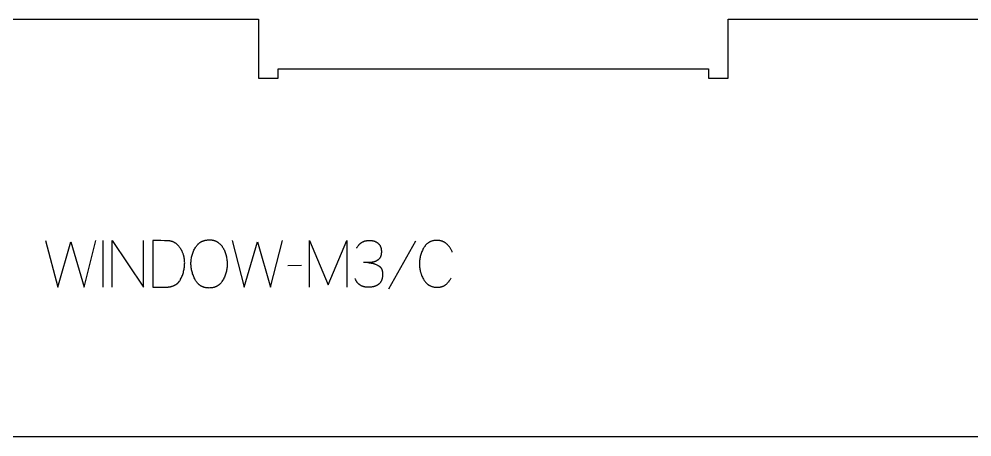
# Model space of a CAD drawing. Extents: x 0 to 4485, y 0 to 8771.
# Drawn here: x 1593 to 2203, y 4358 to 4626 of the extents above; entities that cross this region are included whole.
import ezdxf

# ---------------------------------------------------------------- set-up
doc = ezdxf.new("R2010")
doc.units = 0
doc.layers.add('1_ANYTOOL_1MMDEEP_LABELS_S', color=2, linetype='CONTINUOUS')
doc.layers.add('4_ANYTOOL_CUTTHROUGH_OUTSI', color=5, linetype='CONTINUOUS')

msp = doc.modelspace()

# ---------------------------------------------------------------- linework, layer by layer
at = {"layer": '1_ANYTOOL_1MMDEEP_LABELS_S', "color": 2}
for points in [[(1610.07, 4483.98), (1617.79, 4453.98), (1626.23, 4483.08), (1634.72, 4453.98), (1642.22, 4483.98)], [(1646.59, 4483.98), (1646.59, 4453.98)], [(1652.59, 4453.98), (1652.59, 4483.98), (1672.64, 4453.98), (1672.64, 4483.98)], [(1729.47, 4483.98), (1737.19, 4453.98), (1745.63, 4483.08), (1754.12, 4453.98), (1761.62, 4483.98)], [(1778.97, 4453.98), (1778.97, 4483.98), (1790.97, 4455.6), (1802.97, 4483.85), (1802.97, 4453.98)], [(1809.23, 4479.05), (1809.39, 4479.35), (1809.55, 4479.64), (1809.72, 4479.93), (1809.9, 4480.2), (1810.09, 4480.47), (1810.28, 4480.72), (1810.47, 4480.97), (1810.57, 4481.09), (1810.67, 4481.2), (1810.78, 4481.32), (1810.88, 4481.43), (1810.99, 4481.54), (1811.1, 4481.65), (1811.21, 4481.75), (1811.32, 4481.85), (1811.43, 4481.95), (1811.55, 4482.05), (1811.66, 4482.15), (1811.78, 4482.24), (1811.9, 4482.33), (1812.02, 4482.42), (1812.14, 4482.5), (1812.27, 4482.59), (1812.39, 4482.67), (1812.52, 4482.74), (1812.65, 4482.82), (1812.78, 4482.89), (1812.91, 4482.96), (1813.04, 4483.03), (1813.18, 4483.1), (1813.32, 4483.16), (1813.45, 4483.22), (1813.59, 4483.28), (1813.73, 4483.34), (1813.88, 4483.39), (1814.02, 4483.45), (1814.17, 4483.49), (1814.31, 4483.54), (1814.46, 4483.59), (1814.77, 4483.67), (1815.08, 4483.74), (1815.39, 4483.8), (1815.71, 4483.86), (1816.04, 4483.9), (1816.38, 4483.93), (1816.72, 4483.96), (1817.06, 4483.97), (1817.42, 4483.98), (1817.63, 4483.97), (1817.83, 4483.97), (1818.04, 4483.96), (1818.24, 4483.95), (1818.44, 4483.93), (1818.64, 4483.91), (1818.84, 4483.89), (1819.03, 4483.86), (1819.22, 4483.83), (1819.41, 4483.79), (1819.59, 4483.75), (1819.78, 4483.71), (1819.96, 4483.67), (1820.14, 4483.62), (1820.31, 4483.56), (1820.49, 4483.5), (1820.66, 4483.44), (1820.82, 4483.38), (1820.99, 4483.31), (1821.15, 4483.24), (1821.32, 4483.16), (1821.47, 4483.08), (1821.63, 4483), (1821.78, 4482.92), (1821.93, 4482.83), (1822.08, 4482.73), (1822.23, 4482.63), (1822.37, 4482.53), (1822.51, 4482.43), (1822.65, 4482.32), (1822.79, 4482.21), (1822.92, 4482.09), (1823.05, 4481.97), (1823.18, 4481.85), (1823.3, 4481.72), (1823.42, 4481.59), (1823.53, 4481.46), (1823.64, 4481.33), (1823.75, 4481.19), (1823.85, 4481.05), (1823.95, 4480.9), (1824.04, 4480.76), (1824.13, 4480.61), (1824.21, 4480.45), (1824.29, 4480.3), (1824.37, 4480.14), (1824.44, 4479.97), (1824.5, 4479.81), (1824.57, 4479.64), (1824.62, 4479.47), (1824.68, 4479.29), (1824.73, 4479.11), (1824.78, 4478.93), (1824.82, 4478.75), (1824.85, 4478.56), (1824.89, 4478.37), (1824.92, 4478.18), (1824.94, 4477.98), (1824.96, 4477.78), (1824.98, 4477.58), (1824.99, 4477.37), (1825, 4477.16), (1825, 4476.95), (1825, 4476.39), (1824.98, 4476.06), (1824.96, 4475.74), (1824.93, 4475.42), (1824.89, 4475.12), (1824.86, 4474.98), (1824.84, 4474.83), (1824.81, 4474.69), (1824.78, 4474.55), (1824.75, 4474.41), (1824.71, 4474.28), (1824.68, 4474.15), (1824.64, 4474.02), (1824.59, 4473.89), (1824.55, 4473.77), (1824.5, 4473.65), (1824.45, 4473.53), (1824.4, 4473.42), (1824.35, 4473.3), (1824.3, 4473.19), (1824.24, 4473.08), (1824.18, 4472.98), (1824.12, 4472.88), (1824.05, 4472.78), (1823.98, 4472.68), (1823.92, 4472.58), (1823.84, 4472.49), (1823.7, 4472.31), (1823.55, 4472.14), (1823.39, 4471.97), (1823.23, 4471.82), (1823.15, 4471.74), (1823.07, 4471.66), (1822.98, 4471.59), (1822.9, 4471.52), (1822.81, 4471.45), (1822.73, 4471.38), (1822.64, 4471.31), (1822.55, 4471.25), (1822.46, 4471.18), (1822.37, 4471.12), (1822.27, 4471.06), (1822.18, 4471), (1822.09, 4470.95), (1821.99, 4470.89), (1821.89, 4470.84), (1821.8, 4470.79), (1821.7, 4470.74), (1821.6, 4470.69), (1821.5, 4470.64), (1821.39, 4470.6), (1821.29, 4470.55), (1821.19, 4470.51), (1820.97, 4470.43), (1820.76, 4470.36), (1820.54, 4470.29), (1820.32, 4470.23), (1820.1, 4470.17), (1819.87, 4470.11), (1819.65, 4470.06), (1819.42, 4470.02), (1819.19, 4469.97), (1818.96, 4469.93), (1818.72, 4469.9), (1818.48, 4469.87), (1818.24, 4469.85), (1818, 4469.83), (1817.76, 4469.81), (1817.51, 4469.8), (1817.27, 4469.79), (1813.56, 4469.75)], [(1846.77, 4483.5), (1829.59, 4452.73)], [(1870.39, 4476.48), (1870.23, 4476.88), (1870.06, 4477.27), (1869.88, 4477.66), (1869.69, 4478.03), (1869.49, 4478.4), (1869.28, 4478.76), (1869.06, 4479.11), (1868.83, 4479.45), (1868.59, 4479.78), (1868.34, 4480.1), (1868.08, 4480.42), (1867.81, 4480.72), (1867.53, 4481.02), (1867.24, 4481.31), (1866.95, 4481.59), (1866.64, 4481.85), (1866.48, 4481.99), (1866.32, 4482.11), (1866.16, 4482.23), (1865.99, 4482.35), (1865.83, 4482.47), (1865.66, 4482.58), (1865.49, 4482.68), (1865.32, 4482.78), (1865.14, 4482.88), (1864.96, 4482.97), (1864.78, 4483.06), (1864.6, 4483.15), (1864.42, 4483.23), (1864.23, 4483.31), (1864.05, 4483.38), (1863.86, 4483.45), (1863.67, 4483.51), (1863.47, 4483.57), (1863.27, 4483.63), (1863.08, 4483.68), (1862.88, 4483.73), (1862.67, 4483.77), (1862.47, 4483.81), (1862.26, 4483.84), (1862.05, 4483.87), (1861.84, 4483.9), (1861.63, 4483.92), (1861.41, 4483.94), (1861.2, 4483.96), (1860.98, 4483.97), (1860.75, 4483.97), (1860.53, 4483.98), (1860.19, 4483.97), (1859.85, 4483.96), (1859.52, 4483.94), (1859.19, 4483.9), (1858.87, 4483.86), (1858.55, 4483.81), (1858.24, 4483.75), (1857.94, 4483.68), (1857.64, 4483.61), (1857.34, 4483.52), (1857.05, 4483.42), (1856.77, 4483.32), (1856.49, 4483.2), (1856.35, 4483.14), (1856.21, 4483.08), (1856.08, 4483.01), (1855.95, 4482.95), (1855.81, 4482.88), (1855.68, 4482.8), (1855.55, 4482.73), (1855.42, 4482.65), (1855.3, 4482.57), (1855.17, 4482.49), (1855.05, 4482.41), (1854.92, 4482.32), (1854.8, 4482.23), (1854.68, 4482.14), (1854.45, 4481.96), (1854.21, 4481.76), (1853.99, 4481.55), (1853.77, 4481.34), (1853.55, 4481.11), (1853.34, 4480.88), (1853.14, 4480.64), (1852.94, 4480.38), (1852.74, 4480.12), (1852.56, 4479.85), (1852.37, 4479.57), (1852.19, 4479.28), (1851.85, 4478.69), (1851.54, 4478.1), (1851.24, 4477.49), (1850.97, 4476.88), (1850.71, 4476.26), (1850.48, 4475.63), (1850.28, 4475), (1850.09, 4474.36), (1849.92, 4473.71), (1849.78, 4473.06), (1849.66, 4472.4), (1849.56, 4471.73), (1849.49, 4471.05), (1849.43, 4470.37), (1849.4, 4469.67), (1849.39, 4468.98), (1849.4, 4468.28), (1849.43, 4467.59), (1849.49, 4466.9), (1849.57, 4466.23), (1849.67, 4465.56), (1849.79, 4464.9), (1849.93, 4464.24), (1850.01, 4463.92), (1850.1, 4463.59), (1850.19, 4463.27), (1850.29, 4462.95), (1850.39, 4462.63), (1850.5, 4462.32), (1850.61, 4462), (1850.73, 4461.69), (1850.99, 4461.07), (1851.27, 4460.46), (1851.57, 4459.86), (1851.89, 4459.26), (1852.24, 4458.67), (1852.42, 4458.38), (1852.61, 4458.1), (1852.8, 4457.83), (1853, 4457.57), (1853.2, 4457.32), (1853.41, 4457.07), (1853.62, 4456.84), (1853.85, 4456.62), (1854.07, 4456.4), (1854.31, 4456.19), (1854.54, 4456), (1854.66, 4455.9), (1854.79, 4455.81), (1854.91, 4455.72), (1855.04, 4455.63), (1855.16, 4455.54), (1855.29, 4455.46), (1855.42, 4455.38), (1855.55, 4455.3), (1855.69, 4455.22), (1855.82, 4455.15), (1855.96, 4455.08), (1856.09, 4455.01), (1856.37, 4454.87), (1856.66, 4454.75), (1856.95, 4454.64), (1857.24, 4454.53), (1857.54, 4454.43), (1857.85, 4454.35), (1858.16, 4454.27), (1858.48, 4454.2), (1858.81, 4454.14), (1859.14, 4454.09), (1859.47, 4454.05), (1859.81, 4454.02), (1860.16, 4453.99), (1860.51, 4453.98), (1860.87, 4453.98), (1861.26, 4453.98), (1861.63, 4454), (1861.81, 4454.02), (1862, 4454.03), (1862.18, 4454.05), (1862.36, 4454.08), (1862.53, 4454.11), (1862.71, 4454.14), (1862.88, 4454.17), (1863.05, 4454.21), (1863.22, 4454.25), (1863.39, 4454.29), (1863.56, 4454.33), (1863.72, 4454.38), (1863.89, 4454.44), (1864.05, 4454.49), (1864.21, 4454.55), (1864.36, 4454.61), (1864.52, 4454.68), (1864.67, 4454.75), (1864.82, 4454.82), (1864.97, 4454.89), (1865.12, 4454.97), (1865.26, 4455.05), (1865.41, 4455.14), (1865.55, 4455.22), (1865.69, 4455.31), (1865.83, 4455.41), (1865.97, 4455.5), (1866.1, 4455.6), (1866.37, 4455.81), (1866.63, 4456.03), (1866.88, 4456.25), (1867.13, 4456.48), (1867.37, 4456.71), (1867.61, 4456.96), (1867.85, 4457.21), (1868.07, 4457.47), (1868.3, 4457.74), (1868.51, 4458.01), (1868.72, 4458.29), (1868.93, 4458.58), (1869.13, 4458.87), (1869.33, 4459.18), (1869.52, 4459.49), (1869.7, 4459.8)], [(1773.83, 4467.86), (1765.04, 4467.78)], [(1816.34, 4469.75), (1816.78, 4469.72), (1817.21, 4469.68), (1817.64, 4469.63), (1818.07, 4469.57), (1818.49, 4469.5), (1818.9, 4469.42), (1819.31, 4469.33), (1819.72, 4469.23), (1820.12, 4469.11), (1820.52, 4468.99), (1820.91, 4468.85), (1821.3, 4468.71), (1821.69, 4468.55), (1822.07, 4468.38), (1822.44, 4468.2), (1822.82, 4468.01), (1823, 4467.91), (1823.17, 4467.81), (1823.26, 4467.75), (1823.34, 4467.7), (1823.43, 4467.64), (1823.51, 4467.58), (1823.59, 4467.52), (1823.67, 4467.46), (1823.75, 4467.4), (1823.82, 4467.34), (1823.9, 4467.27), (1823.97, 4467.21), (1824.04, 4467.14), (1824.11, 4467.08), (1824.18, 4467.01), (1824.25, 4466.94), (1824.31, 4466.87), (1824.38, 4466.79), (1824.44, 4466.72), (1824.5, 4466.65), (1824.56, 4466.57), (1824.62, 4466.49), (1824.68, 4466.41), (1824.73, 4466.33), (1824.78, 4466.25), (1824.84, 4466.17), (1824.89, 4466.09), (1824.94, 4466), (1824.99, 4465.92), (1825.03, 4465.83), (1825.08, 4465.74), (1825.12, 4465.65), (1825.17, 4465.56), (1825.21, 4465.47), (1825.25, 4465.38), (1825.29, 4465.29), (1825.36, 4465.09), (1825.42, 4464.9), (1825.48, 4464.7), (1825.54, 4464.49), (1825.59, 4464.28), (1825.63, 4464.06), (1825.67, 4463.84), (1825.7, 4463.62), (1825.73, 4463.39), (1825.75, 4463.15), (1825.76, 4462.91), (1825.77, 4462.67), (1825.77, 4462.42), (1825.77, 4462.14), (1825.76, 4461.87), (1825.75, 4461.6), (1825.73, 4461.33), (1825.71, 4461.07), (1825.69, 4460.82), (1825.65, 4460.57), (1825.62, 4460.33), (1825.58, 4460.09), (1825.53, 4459.85), (1825.48, 4459.62), (1825.42, 4459.4), (1825.36, 4459.18), (1825.3, 4458.97), (1825.23, 4458.76), (1825.15, 4458.55), (1825.07, 4458.35), (1824.99, 4458.16), (1824.9, 4457.97), (1824.8, 4457.78), (1824.7, 4457.6), (1824.6, 4457.43), (1824.49, 4457.26), (1824.37, 4457.09), (1824.26, 4456.93), (1824.13, 4456.78), (1824, 4456.63), (1823.94, 4456.55), (1823.87, 4456.48), (1823.8, 4456.41), (1823.73, 4456.34), (1823.66, 4456.27), (1823.59, 4456.2), (1823.51, 4456.14), (1823.44, 4456.07), (1823.29, 4455.95), (1823.13, 4455.83), (1822.97, 4455.71), (1822.81, 4455.6), (1822.64, 4455.49), (1822.47, 4455.38), (1822.29, 4455.28), (1822.11, 4455.18), (1821.93, 4455.09), (1821.75, 4454.99), (1821.56, 4454.91), (1821.37, 4454.83), (1821.17, 4454.75), (1820.97, 4454.67), (1820.77, 4454.6), (1820.56, 4454.53), (1820.35, 4454.47), (1820.14, 4454.41), (1819.92, 4454.35), (1819.7, 4454.3), (1819.48, 4454.25), (1819.25, 4454.21), (1819.02, 4454.17), (1818.78, 4454.13), (1818.55, 4454.1), (1818.06, 4454.05), (1817.56, 4454.01), (1817.04, 4453.98), (1816.52, 4453.98), (1816.13, 4453.98), (1815.76, 4454), (1815.39, 4454.03), (1815.03, 4454.07), (1814.68, 4454.12), (1814.51, 4454.14), (1814.34, 4454.18), (1814.17, 4454.21), (1814, 4454.25), (1813.84, 4454.29), (1813.68, 4454.33), (1813.52, 4454.38), (1813.36, 4454.43), (1813.2, 4454.48), (1813.04, 4454.53), (1812.89, 4454.59), (1812.74, 4454.65), (1812.59, 4454.71), (1812.44, 4454.78), (1812.3, 4454.85), (1812.15, 4454.92), (1812.01, 4454.99), (1811.87, 4455.07), (1811.73, 4455.15), (1811.6, 4455.23), (1811.46, 4455.31), (1811.33, 4455.4), (1811.2, 4455.49), (1811.07, 4455.58), (1810.95, 4455.68), (1810.82, 4455.78), (1810.7, 4455.88), (1810.58, 4455.99), (1810.46, 4456.09), (1810.34, 4456.2), (1810.23, 4456.32), (1810.11, 4456.43), (1810, 4456.55), (1809.89, 4456.67), (1809.79, 4456.79), (1809.68, 4456.92), (1809.58, 4457.05), (1809.48, 4457.18), (1809.38, 4457.32), (1809.28, 4457.46), (1809.18, 4457.6), (1809.09, 4457.74), (1809, 4457.89), (1808.91, 4458.03), (1808.73, 4458.34), (1808.57, 4458.66), (1808.41, 4458.99), (1808.26, 4459.33), (1808.12, 4459.68)]]:
    msp.add_lwpolyline(points, dxfattribs=at)
for points in [[(1678.69, 4483.98), (1678.69, 4453.98), (1687.22, 4454.06), (1687.63, 4454.07), (1688.03, 4454.09), (1688.43, 4454.12), (1688.81, 4454.16), (1689.19, 4454.21), (1689.57, 4454.26), (1689.93, 4454.33), (1690.29, 4454.41), (1690.63, 4454.49), (1690.97, 4454.59), (1691.31, 4454.69), (1691.63, 4454.81), (1691.95, 4454.93), (1692.1, 4455), (1692.26, 4455.06), (1692.41, 4455.13), (1692.56, 4455.21), (1692.71, 4455.28), (1692.85, 4455.36), (1693, 4455.44), (1693.14, 4455.52), (1693.28, 4455.6), (1693.41, 4455.69), (1693.55, 4455.78), (1693.68, 4455.87), (1693.82, 4455.96), (1693.95, 4456.06), (1694.07, 4456.16), (1694.2, 4456.26), (1694.32, 4456.36), (1694.45, 4456.47), (1694.57, 4456.58), (1694.68, 4456.69), (1694.8, 4456.8), (1694.91, 4456.91), (1695.03, 4457.03), (1695.14, 4457.15), (1695.24, 4457.27), (1695.35, 4457.4), (1695.46, 4457.53), (1695.56, 4457.65), (1695.66, 4457.79), (1695.76, 4457.92), (1695.85, 4458.06), (1695.95, 4458.19), (1696.13, 4458.48), (1696.31, 4458.77), (1696.47, 4459.08), (1696.79, 4459.7), (1697.09, 4460.32), (1697.36, 4460.95), (1697.62, 4461.59), (1697.85, 4462.23), (1698.07, 4462.88), (1698.26, 4463.53), (1698.43, 4464.19), (1698.59, 4464.85), (1698.72, 4465.52), (1698.83, 4466.2), (1698.92, 4466.88), (1699, 4467.57), (1699.05, 4468.26), (1699.08, 4468.96), (1699.09, 4469.66), (1699.08, 4470.26), (1699.05, 4470.85), (1699, 4471.43), (1698.93, 4472.01), (1698.84, 4472.59), (1698.79, 4472.87), (1698.74, 4473.15), (1698.68, 4473.43), (1698.61, 4473.71), (1698.54, 4473.99), (1698.47, 4474.27), (1698.39, 4474.54), (1698.3, 4474.82), (1698.21, 4475.09), (1698.12, 4475.36), (1698.02, 4475.63), (1697.91, 4475.9), (1697.8, 4476.16), (1697.69, 4476.43), (1697.45, 4476.95), (1697.18, 4477.47), (1696.9, 4477.98), (1696.6, 4478.49), (1696.41, 4478.8), (1696.21, 4479.09), (1696.01, 4479.38), (1695.8, 4479.66), (1695.6, 4479.93), (1695.38, 4480.19), (1695.17, 4480.44), (1694.95, 4480.68), (1694.73, 4480.91), (1694.5, 4481.14), (1694.28, 4481.35), (1694.04, 4481.55), (1693.81, 4481.75), (1693.57, 4481.93), (1693.33, 4482.11), (1693.08, 4482.28), (1692.83, 4482.44), (1692.58, 4482.59), (1692.33, 4482.72), (1692.07, 4482.85), (1691.8, 4482.98), (1691.54, 4483.09), (1691.27, 4483.19), (1691, 4483.28), (1690.72, 4483.37), (1690.44, 4483.44), (1690.16, 4483.51), (1689.87, 4483.56), (1689.58, 4483.61), (1689.29, 4483.65), (1688.99, 4483.68), (1688.69, 4483.7), (1686.26, 4483.8), (1683.78, 4483.89), (1681.26, 4483.94)], [(1715.16, 4484.32), (1715.53, 4484.31), (1715.89, 4484.3), (1716.25, 4484.27), (1716.6, 4484.23), (1716.78, 4484.2), (1716.95, 4484.17), (1717.11, 4484.14), (1717.28, 4484.11), (1717.45, 4484.08), (1717.61, 4484.04), (1717.77, 4483.99), (1717.93, 4483.95), (1718.09, 4483.9), (1718.25, 4483.85), (1718.4, 4483.8), (1718.56, 4483.74), (1718.71, 4483.68), (1718.86, 4483.62), (1719.01, 4483.56), (1719.15, 4483.49), (1719.3, 4483.42), (1719.44, 4483.34), (1719.58, 4483.27), (1719.72, 4483.19), (1719.86, 4483.1), (1719.99, 4483.02), (1720.13, 4482.93), (1720.26, 4482.84), (1720.52, 4482.65), (1720.77, 4482.46), (1721.02, 4482.26), (1721.26, 4482.05), (1721.5, 4481.84), (1721.73, 4481.62), (1721.95, 4481.4), (1722.17, 4481.16), (1722.38, 4480.93), (1722.59, 4480.68), (1722.79, 4480.43), (1722.99, 4480.18), (1723.18, 4479.91), (1723.36, 4479.65), (1723.54, 4479.37), (1723.71, 4479.09), (1723.87, 4478.8), (1724.03, 4478.52), (1724.19, 4478.22), (1724.34, 4477.93), (1724.48, 4477.62), (1724.62, 4477.32), (1724.75, 4477.01), (1724.88, 4476.7), (1725, 4476.39), (1725.11, 4476.07), (1725.22, 4475.74), (1725.32, 4475.42), (1725.42, 4475.09), (1725.51, 4474.75), (1725.6, 4474.42), (1725.68, 4474.08), (1725.83, 4473.39), (1725.95, 4472.72), (1726.06, 4472.05), (1726.15, 4471.39), (1726.21, 4470.73), (1726.26, 4470.08), (1726.29, 4469.44), (1726.3, 4468.8), (1726.29, 4468.17), (1726.26, 4467.53), (1726.2, 4466.89), (1726.13, 4466.25), (1726.03, 4465.62), (1725.91, 4464.98), (1725.77, 4464.34), (1725.61, 4463.7), (1725.43, 4463.07), (1725.22, 4462.43), (1725, 4461.79), (1724.75, 4461.15), (1724.48, 4460.52), (1724.19, 4459.88), (1723.87, 4459.24), (1723.54, 4458.6), (1723.36, 4458.29), (1723.18, 4457.99), (1722.99, 4457.69), (1722.8, 4457.41), (1722.6, 4457.14), (1722.39, 4456.87), (1722.18, 4456.62), (1721.96, 4456.37), (1721.84, 4456.26), (1721.73, 4456.14), (1721.61, 4456.03), (1721.5, 4455.92), (1721.38, 4455.81), (1721.26, 4455.7), (1721.14, 4455.6), (1721.02, 4455.5), (1720.89, 4455.4), (1720.76, 4455.3), (1720.64, 4455.21), (1720.51, 4455.12), (1720.38, 4455.03), (1720.24, 4454.94), (1720.11, 4454.86), (1719.97, 4454.78), (1719.84, 4454.7), (1719.7, 4454.63), (1719.56, 4454.55), (1719.42, 4454.48), (1719.27, 4454.41), (1719.13, 4454.35), (1718.98, 4454.28), (1718.83, 4454.22), (1718.69, 4454.16), (1718.53, 4454.11), (1718.38, 4454.05), (1718.23, 4454), (1717.91, 4453.91), (1717.59, 4453.82), (1717.27, 4453.75), (1716.94, 4453.68), (1716.6, 4453.63), (1716.26, 4453.58), (1715.9, 4453.55), (1715.55, 4453.52), (1715.19, 4453.51), (1714.82, 4453.5), (1714.43, 4453.51), (1714.06, 4453.53), (1713.69, 4453.55), (1713.33, 4453.59), (1712.97, 4453.63), (1712.62, 4453.69), (1712.28, 4453.75), (1711.94, 4453.83), (1711.61, 4453.92), (1711.29, 4454.01), (1711.13, 4454.06), (1710.98, 4454.12), (1710.82, 4454.17), (1710.67, 4454.23), (1710.51, 4454.3), (1710.36, 4454.36), (1710.22, 4454.43), (1710.07, 4454.5), (1709.92, 4454.57), (1709.78, 4454.64), (1709.64, 4454.72), (1709.5, 4454.8), (1709.36, 4454.88), (1709.22, 4454.97), (1709.08, 4455.06), (1708.95, 4455.15), (1708.82, 4455.24), (1708.69, 4455.33), (1708.56, 4455.43), (1708.43, 4455.53), (1708.31, 4455.63), (1708.18, 4455.74), (1708.06, 4455.85), (1707.94, 4455.96), (1707.82, 4456.07), (1707.7, 4456.18), (1707.59, 4456.3), (1707.48, 4456.42), (1707.36, 4456.54), (1707.25, 4456.67), (1707.04, 4456.93), (1706.83, 4457.2), (1706.62, 4457.48), (1706.43, 4457.76), (1706.24, 4458.06), (1706.06, 4458.37), (1705.88, 4458.69), (1705.55, 4459.34), (1705.23, 4459.99), (1704.94, 4460.64), (1704.67, 4461.29), (1704.42, 4461.94), (1704.2, 4462.59), (1703.99, 4463.24), (1703.81, 4463.89), (1703.65, 4464.54), (1703.5, 4465.19), (1703.39, 4465.84), (1703.29, 4466.49), (1703.21, 4467.15), (1703.16, 4467.8), (1703.13, 4468.45), (1703.12, 4469.1), (1703.13, 4469.8), (1703.16, 4470.49), (1703.22, 4471.17), (1703.3, 4471.84), (1703.4, 4472.51), (1703.52, 4473.18), (1703.67, 4473.84), (1703.84, 4474.49), (1704.03, 4475.14), (1704.25, 4475.78), (1704.48, 4476.41), (1704.74, 4477.04), (1705.03, 4477.66), (1705.33, 4478.28), (1705.66, 4478.89), (1706.01, 4479.5), (1706.19, 4479.79), (1706.38, 4480.08), (1706.58, 4480.36), (1706.78, 4480.63), (1706.99, 4480.89), (1707.21, 4481.14), (1707.44, 4481.38), (1707.67, 4481.61), (1707.78, 4481.72), (1707.9, 4481.83), (1708.02, 4481.94), (1708.15, 4482.04), (1708.27, 4482.14), (1708.4, 4482.24), (1708.52, 4482.34), (1708.65, 4482.44), (1708.78, 4482.53), (1708.91, 4482.62), (1709.05, 4482.71), (1709.18, 4482.79), (1709.32, 4482.88), (1709.46, 4482.96), (1709.6, 4483.04), (1709.74, 4483.11), (1709.89, 4483.19), (1710.03, 4483.26), (1710.33, 4483.4), (1710.63, 4483.52), (1710.94, 4483.64), (1711.25, 4483.75), (1711.58, 4483.85), (1711.91, 4483.94), (1712.24, 4484.02), (1712.58, 4484.09), (1712.93, 4484.15), (1713.29, 4484.2), (1713.65, 4484.24), (1714.02, 4484.28), (1714.39, 4484.3), (1714.77, 4484.31)]]:
    msp.add_lwpolyline(points, close=True, dxfattribs=at)
at = {"layer": '4_ANYTOOL_CUTTHROUGH_OUTSI', "color": 5}
for points in [[(1446.95, 4625.66), (1746.45, 4625.66), (1746.45, 4587.75), (1758.95, 4587.75), (1758.95, 4593.75), (2034.45, 4593.75), (2034.45, 4587.75), (2046.95, 4587.75), (2046.95, 4625.66), (2346.45, 4625.66)], [(2346.45, 4358.16), (2046.95, 4358.16), (2046.95, 4358.25), (1746.45, 4358.25), (1746.45, 4358.16), (1446.95, 4358.16)]]:
    msp.add_lwpolyline(points, dxfattribs=at)

doc.saveas('drawing.dxf')
